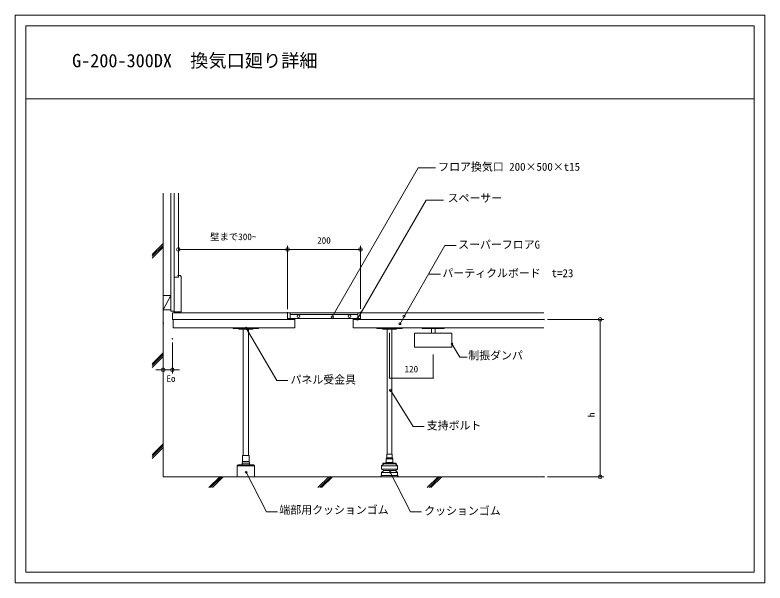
# Model space of a CAD drawing. Units: millimetres, scale not verified. Extents: x -1030 to 1030, y -780 to 780.
import ezdxf
from ezdxf.enums import TextEntityAlignment as Align

# ---------------------------------------------------------------- set-up
doc = ezdxf.new("R2010")
doc.units = ezdxf.units.MM
doc.header["$LTSCALE"] = 2
doc.header["$PDMODE"] = 32
doc.header["$PDSIZE"] = 1.6
for name, color, linetype, lineweight in [('0-0_0', 7, 'Continuous', 9), ('0-1_WAKU', 4, 'Continuous', 18), ('0-4_納まり', 7, 'Continuous', 18), ('0-6_納まり文字', 7, 'Continuous', 9), ('0-7_UFG納まり文字', 7, 'Continuous', 9), ('0-8_UFG納まり', 7, 'Continuous', 18), ('2-6', 7, 'Continuous', 18), ('2-7_waku2', 7, 'Continuous', 18)]:
    doc.layers.add(name, color=color, linetype=linetype, lineweight=lineweight)
doc.layers.add('0-2_DEFPOINTS', color=7, linetype='Continuous')
doc.styles.add('ＭＳ ゴシック', font='')
doc.styles.get('ＭＳ ゴシック').set_extended_font_data('MS Gothic')

# ---------------------------------------------------------------- blocks, each defined once
blk = doc.blocks.new('_Origin')
at = {"layer": '0-0_0'}
blk.add_line((0, 0), (-1, 0), dxfattribs=at)
blk.add_circle((0, 0), 0.5, dxfattribs=at)
blk = doc.blocks.new('D6')
at = {"layer": '0-2_DEFPOINTS'}
for p in [(-788.723, 716.369), (-988.723, 542.098), (-788.723, 542.973)]:
    blk.add_point(p, dxfattribs=at)
at = {"layer": '0-4_納まり', "lineweight": 9}
for p, q in [((-988.723, 552.098), (-988.723, 726.369)), ((-788.723, 552.973), (-788.723, 726.369)), ((-978.723, 716.369), (-798.723, 716.369))]:
    blk.add_line(p, q, dxfattribs=at)
at = {"layer": '0-4_納まり', "xscale": 10, "yscale": 10, "rotation": 180}
blk.add_blockref('_Origin', (-988.723, 716.369), dxfattribs=at)
at = {"layer": '0-4_納まり', "xscale": 10, "yscale": 10}
blk.add_blockref('_Origin', (-788.723, 716.369), dxfattribs=at)
at = {"layer": '0-4_納まり', "style": 'ＭＳ ゴシック'}
blk.add_text('200', height=18.33, dxfattribs=at).set_placement((-907.473, 726.369), align=Align.BOTTOM_LEFT)
blk = doc.blocks.new('D7')
at = {"layer": '0-2_DEFPOINTS'}
for p in [(-988.723, 716.369), (-1288.723, 645.053), (-988.723, 542.098)]:
    blk.add_point(p, dxfattribs=at)
at = {"layer": '0-4_納まり', "lineweight": 9}
for p, q in [((-1288.723, 655.053), (-1288.723, 726.369)), ((-988.723, 552.098), (-988.723, 726.369)), ((-1278.723, 716.369), (-998.723, 716.369))]:
    blk.add_line(p, q, dxfattribs=at)
at = {"layer": '0-4_納まり', "xscale": 10, "yscale": 10, "rotation": 180}
blk.add_blockref('_Origin', (-1288.723, 716.369), dxfattribs=at)
at = {"layer": '0-4_納まり', "xscale": 10, "yscale": 10}
blk.add_blockref('_Origin', (-988.723, 716.369), dxfattribs=at)
at = {"layer": '0-4_納まり', "style": 'ＭＳ ゴシック'}
blk.add_text('壁まで300~', height=18.33, dxfattribs=at).set_placement((-1201.223, 736.407), align=Align.BOTTOM_LEFT)
blk = doc.blocks.new('_DOTSMALL')
at = {"layer": '0-0_0'}
blk.add_line((0.0625, 0), (-0.0625, 0), dxfattribs=at)
blk.add_circle((0, 0), 0.0625, dxfattribs=at)

msp = doc.modelspace()

# ---------------------------------------------------------------- linework, layer by layer
at = {"layer": '0-1_WAKU'}
for p, q in [((-999.964, 750), (1000.036, 750)), ((-999.964, 750), (-999.964, -750)), ((1000.036, 750), (1000.036, -750)), ((-999.964, 550), (1000.036, 550)), ((-999.964, -750), (1000.036, -750))]:
    msp.add_line(p, q, dxfattribs=at)
at = {"layer": '0-4_納まり'}
for p, q in [((-602.312, 290.664), (-602.312, -33.141)), ((-592.812, 290.664), (-592.812, 59.859)), ((-581.312, 290.664), (-581.312, 59.859)), ((-622.812, 152.28), (-652.812, 122.28)), ((-622.812, 147.28), (-652.812, 117.28)), ((-622.812, 142.28), (-652.812, 112.28)), ((-576.312, 64.859), (-581.312, 64.859)), ((-576.312, 64.859), (-573.312, 61.859)), ((-573.312, -35.141), (-573.312, 61.859)), ((-592.812, 59.859), (-592.812, -35.141)), ((-592.812, 59.859), (-581.312, 59.859)), ((-602.312, 9.859), (-622.812, 9.859)), ((-602.312, 9.859), (-622.812, -30.141)), ((-602.312, -30.141), (-622.812, -30.141)), ((-592.812, -33.141), (-602.312, -33.141)), ((-597.812, -38.141), (-597.812, -56.141)), ((-597.812, -38.141), (422.971, -38.141)), ((-592.812, -35.141), (-573.312, -35.141)), ((-81.312, -38.141), (-281.312, -38.141)), ((-281.312, -38.141), (-281.312, -53.141)), ((-81.312, -38.141), (-81.312, -56.141)), ((-81.312, -38.141), (-81.312, -53.141)), ((-597.812, -56.141), (-261.312, -56.141)), ((-595.812, -79.141), (-595.812, -56.141)), ((-281.312, -53.141), (-81.312, -53.141)), ((-274.312, -42.141), (-88.312, -42.141)), ((-261.312, -53.141), (-261.312, -79.141)), ((-101.312, -56.141), (422.971, -56.141)), ((-595.812, -79.141), (-261.312, -79.141)), ((-360.812, -79.141), (-430.812, -79.141)), ((-430.812, -79.141), (-430.812, -81.141)), ((-430.812, -81.141), (-360.812, -81.141)), ((-394.92, -80.356), (-310.633, -224.08)), ((-360.812, -81.141), (-360.812, -79.141)), ((148.688, -79.141), (88.688, -79.141)), ((88.688, -79.141), (88.688, -81.441)), ((88.688, -81.441), (148.688, -81.441)), ((113.688, -93.441), (113.688, -81.441)), ((123.688, -93.441), (123.688, -81.441)), ((148.688, -81.441), (148.688, -79.141)), ((-402.812, -430.141), (-402.812, -83.141)), ((-388.812, -430.141), (-388.812, -83.141)), ((170.188, -93.441), (67.188, -93.441)), ((67.188, -93.441), (67.188, -132.441)), ((170.188, -132.441), (170.188, -93.441)), ((67.188, -132.441), (170.188, -132.441)), ((-622.812, -147.72), (-652.812, -177.72)), ((-622.812, -152.72), (-652.812, -182.72)), ((-622.812, -157.72), (-652.812, -187.72)), ((-310.633, -224.08), (-280.633, -224.08)), ((-622.812, -397.72), (-652.812, -427.72)), ((-622.812, -402.72), (-652.812, -432.72)), ((-622.812, -407.72), (-652.812, -437.72)), ((-419.812, -458.141), (-371.812, -458.141)), ((-416.812, -455.141), (-374.812, -455.141)), ((-467.812, -488.141), (-497.812, -518.141)), ((-462.812, -488.141), (-492.812, -518.141)), ((-457.812, -488.141), (-487.812, -518.141)), ((-167.812, -488.141), (-197.812, -518.141)), ((-162.812, -488.141), (-192.812, -518.141)), ((-157.812, -488.141), (-187.812, -518.141)), ((132.188, -488.141), (102.188, -518.141)), ((137.188, -488.141), (107.188, -518.141)), ((142.188, -488.141), (112.188, -518.141))]:
    msp.add_line(p, q, dxfattribs=at)
at = {"layer": '0-4_納まり', "lineweight": 9}
for p, q in [((432.971, -56.141), (587.326, -56.141)), ((-622.812, -76.141), (-622.812, -204.361)), ((577.326, -66.141), (577.326, -478.141)), ((-597.812, -119.141), (-597.812, -204.361)), ((-632.812, -194.361), (-642.812, -194.361)), ((-597.812, -194.361), (-622.812, -194.361)), ((-587.812, -194.361), (-577.812, -194.361)), ((432.971, -488.141), (587.326, -488.141))]:
    msp.add_line(p, q, dxfattribs=at)
at = {"layer": '0-4_納まり'}
for points in [[(-622.812, 290.664), (-622.812, -488.141), (422.971, -488.141)], [(-281.312, -38.141), (-281.312, -56.141), (-261.312, -53.141)], [(-274.312, -53.141), (-274.312, -38.141), (-274.312, -42.141)], [(-101.312, -56.141), (-81.312, -53.141), (-81.312, -38.141)], [(-81.312, -38.141), (-81.312, -56.141), (-101.312, -53.141)], [(-88.312, -53.141), (-88.312, -38.141), (-88.312, -42.141)], [(-101.312, -53.141), (-101.312, -79.141), (422.971, -79.141)], [(-377.812, -83.141), (-395.812, -83.141), (-413.812, -83.141)], [(-404.812, -446.141), (-404.812, -430.141), (-386.812, -430.141), (-386.812, -446.141)], [(-385.812, -451.141), (-386.812, -446.141), (-404.812, -446.141), (-405.812, -451.141)], [(-405.812, -455.141), (-405.812, -451.141), (-385.812, -451.141), (-385.812, -455.141)], [(-416.812, -455.141), (-419.812, -458.141), (-419.812, -488.141)], [(-374.812, -455.141), (-371.812, -458.141), (-371.812, -488.141)]]:
    msp.add_lwpolyline(points, dxfattribs=at)
for centre, radius in [((-251.312, -47.141), 4), ((-111.312, -47.141), 4), ((-394.92, -80.407), 3)]:
    msp.add_circle(centre, radius, dxfattribs=at)
for centre, start, end in [((-413.812, -81.141), 180, 270), ((-377.812, -81.141), 270, 0)]:
    msp.add_arc(centre, 2, start, end, dxfattribs=at)
for p in [(422.971, -56.141), (-622.812, -66.141), (-597.812, -109.141), (-622.812, -194.361), (422.971, -488.141), (577.326, -488.141)]:
    msp.add_point(p, dxfattribs=at)
at = {"layer": '0-6_納まり文字'}
msp.add_circle((-89.494, -54.811), 3, dxfattribs=at)
at = {"layer": '0-7_UFG納まり文字'}
for p, q in [((-158.523, -49.417), (77.814, 360.582)), ((77.814, 360.582), (125.058, 360.582)), ((-89.494, -54.811), (99.587, 271.666)), ((99.587, 271.666), (146.832, 271.666)), ((107.475, 68.357), (138.971, 68.357))]:
    msp.add_line(p, q, dxfattribs=at)
for points in [[(26.857, -68.743), (150.704, 146.752), (182.2, 146.752)], [(170.188, -123.028), (191.626, -160.16), (211.626, -160.16)], [(1.591, -250.56), (63.433, -350.043), (93.433, -350.043)], [(-394.905, -475.719), (-338.764, -584.361), (-308.764, -584.361)], [(0.346, -475.719), (56.488, -584.361), (86.488, -584.361)]]:
    msp.add_lwpolyline(points, dxfattribs=at)
for centre, radius in [((-158.523, -49.417), 3), ((38.675, -47.288), 3), ((27.247, -68.244), 3), ((170.188, -123.028), 2), ((1.591, -250.611), 3), ((-394.905, -475.719), 3), ((0.346, -475.719), 3)]:
    msp.add_circle(centre, radius, dxfattribs=at)
at = {"layer": '0-8_UFG納まり'}
for p, q in [((33.688, -79.141), (-36.312, -79.141)), ((-36.312, -79.141), (-36.312, -81.141)), ((-36.312, -81.141), (33.688, -81.141)), ((33.688, -81.141), (33.688, -79.141)), ((-7.312, -426.141), (-7.312, -83.141)), ((4.688, -426.141), (4.688, -83.141)), ((-23.312, -458.141), (-17.312, -453.141)), ((-11.812, -451.141), (-11.812, -449.141)), ((-10.312, -449.141), (-10.312, -439.141)), ((5.688, -436.141), (-8.312, -436.141)), ((-23.312, -458.141), (20.688, -458.141)), ((-23.312, -467.141), (-23.312, -458.141)), ((20.688, -467.141), (-23.312, -467.141)), ((-17.312, -471.141), (14.688, -471.141)), ((23.688, -488.141), (-26.312, -488.141)), ((-23.312, -476.141), (20.688, -476.141)), ((-23.312, -485.141), (20.688, -485.141))]:
    msp.add_line(p, q, dxfattribs=at)
for points in [[(16.688, -83.141), (-1.312, -83.141), (-19.312, -83.141)], [(9.188, -451.141), (9.188, -449.141), (-11.712, -449.141)], [(-1.312, -449.141), (7.688, -449.141), (7.688, -439.141)], [(14.688, -453.141), (20.688, -458.141), (20.688, -467.141), (14.688, -471.141), (20.688, -476.141), (20.688, -485.141), (23.688, -488.141)], [(-23.312, -476.141), (-17.312, -471.141), (-23.312, -467.141)], [(-26.312, -488.141), (-23.312, -485.141), (-23.312, -476.141)]]:
    msp.add_lwpolyline(points, dxfattribs=at)
for points in [[(5.688, -426.141), (5.688, -436.141), (7.688, -439.141), (-10.312, -439.141), (-8.312, -436.141), (-8.312, -426.141)], [(-1.312, -451.141), (16.688, -451.141), (16.688, -453.141), (-19.312, -453.141), (-19.312, -451.141)]]:
    msp.add_lwpolyline(points, close=True, dxfattribs=at)
for centre, start, end in [((-19.312, -81.141), 180, 270), ((16.688, -81.141), 270, 0)]:
    msp.add_arc(centre, 2, start, end, dxfattribs=at)
at = {"layer": '2-6'}
for p, q in [((-1.312, -93.141), (-1.312, -217.089)), ((118.688, -152.013), (118.688, -217.089)), ((118.688, -217.089), (-1.312, -217.089))]:
    msp.add_line(p, q, dxfattribs=at)
at = {"layer": '2-7_waku2'}
msp.add_lwpolyline([(-1029.964, 780), (1030.036, 780), (1030.036, -780), (-1029.964, -780)], close=True, dxfattribs=at)

# ---------------------------------------------------------------- block references
at = {"layer": '0-4_納まり'}
for name in ['D7', 'D6']:
    msp.add_blockref(name, (707.411, -580.194), dxfattribs=at)
at = {"layer": '0-4_納まり', "xscale": 10, "yscale": 10}
for p, rotation in [((577.326, -56.141), 90), ((-597.812, -194.361), 180), ((577.326, -488.141), 270)]:
    msp.add_blockref('_Origin', p, dxfattribs=dict(at, rotation=rotation))
msp.add_blockref('_Origin', (-622.812, -194.361), dxfattribs=at)
at = {"layer": '2-6', "xscale": 10, "yscale": 10, "rotation": 180}
msp.add_blockref('_DOTSMALL', (-1.312, -217.089), dxfattribs=at)
at = {"layer": '2-6', "xscale": 10, "yscale": 10}
msp.add_blockref('_DOTSMALL', (118.688, -217.089), dxfattribs=at)

# ---------------------------------------------------------------- texts
at = {"layer": '0-4_納まり', "style": 'ＭＳ ゴシック'}
msp.add_text('Eo', height=18.33, dxfattribs=at).set_placement((-613.976, -233.169), align=Align.BOTTOM_LEFT)
msp.add_text('h', height=18.33, rotation=90, dxfattribs=at).set_placement((567.974, -324.467), align=Align.BOTTOM_LEFT)
at = {"layer": '0-6_納まり文字', "style": 'ＭＳ ゴシック'}
for s, height, p in [('G-200-300DX\u3000換気口廻り詳細', 36.66, (-873.145, 625.452)), ('フロア換気口 200×500×t15', 21.99, (132.558, 345.582)), ('スペーサー', 21.99, (158.376, 259.587)), ('スーパーフロアG', 21.99, (187.2, 131.752)), ('パーティクルボード\u3000t=23', 21.99, (143.971, 53.357)), ('パネル受金具', 21.99, (-273.133, -239.08)), ('支持ボルト', 21.99, (100.933, -365.043)), ('端部用クッションゴム', 21.99, (-303.834, -596.815)), ('クッションゴム', 21.99, (93.988, -599.361))]:
    msp.add_text(s, height=height, dxfattribs=at).set_placement(p, align=Align.BOTTOM_LEFT)
at = {"layer": '0-7_UFG納まり文字', "style": 'ＭＳ ゴシック'}
msp.add_text('制振ダンパ', height=21.99, dxfattribs=at).set_placement((215.134, -172.643), align=Align.BOTTOM_LEFT)
at = {"layer": '2-6', "style": 'ＭＳ ゴシック'}
msp.add_text('120', height=18.33, dxfattribs=at).set_placement((39.938, -207.089), align=Align.BOTTOM_LEFT)

doc.saveas('drawing.dxf')
